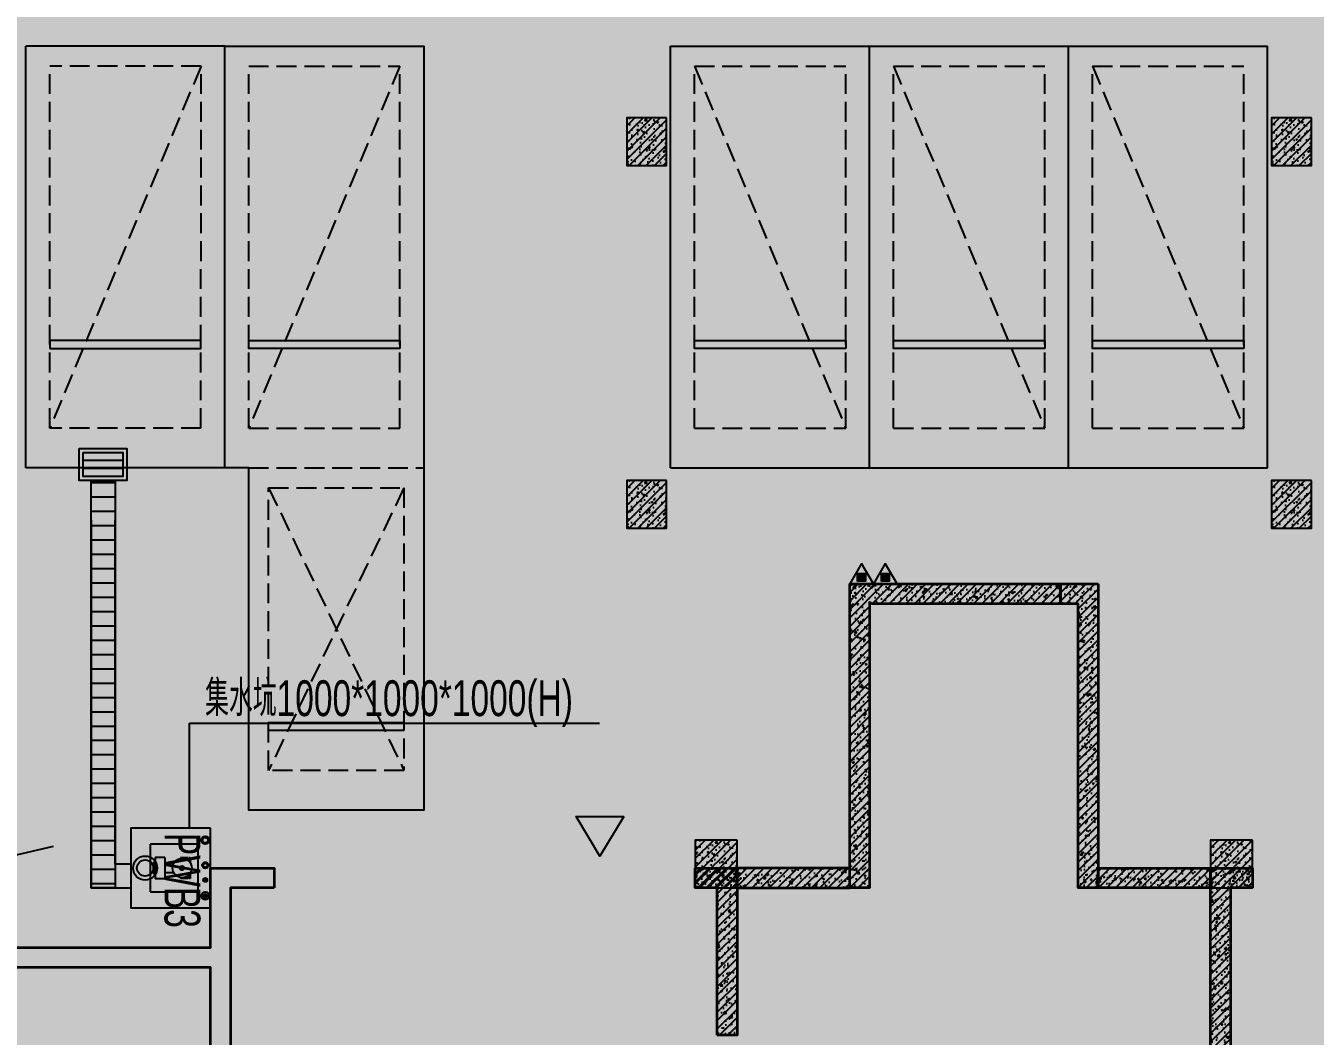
# Model space of a CAD drawing. Extents: x -1338203 to 1886333, y -530034 to 1031844.
# Drawn here: x 684905 to 701105, y -381187 to -368490 of the extents above; entities that cross this region are included whole.
import ezdxf

# ---------------------------------------------------------------- set-up
doc = ezdxf.new("R2010")
doc.units = 0
doc.header["$LTSCALE"] = 1000
doc.header["$MEASUREMENT"] = 0
for name, pattern in [('A-001-平面B2$0$__DASH', [0.35, 0.25, -0.1]), ('DASH', [0.35, 0.25, -0.1]), ('负二层集水坑及排水沟$0$负二层集水坑及排水沟$0$CONTINOUS', [0])]:
    doc.linetypes.add(name, pattern=pattern)
for name, color, linetype in [('A-001-车位参照B1$0$A-001-车位参照B1$0$$0$A-001-车位参照B2$0$0A-P-PKNG-CAR(A)', 43, 'Continuous'), ('p-a-regular', 5, 'Continuous'), ('S001地下二墙柱$0$S001地下二墙柱$0$0S-CC-LINE', 52, 'Continuous'), ('S001地下二墙柱$0$S001地下二墙柱$0$0S-CW-HATCH', 251, 'Continuous'), ('S001地下二墙柱$0$S001地下二墙柱$0$0S-CW-HATCH-UP', 251, 'Continuous'), ('S14柱墙B2_B1$0$0S-CW-HATCH', 251, 'Continuous'), ('S14柱墙B2_B1$0$0S-CW-HATCH-UP', 251, 'Continuous'), ('地面指向箭头', 7, 'Continuous'), ('负二层消火栓$0$负二层消火栓$1$0P-EQUIP-FH', 7, 'Continuous'), ('负二层集水坑及排水沟$0$负二层集水坑及排水沟$0$0P-A-LEAD', 3, 'Continuous'), ('负二层集水坑及排水沟$0$负二层集水坑及排水沟$0$P001-预留预埋-B1$0$P001-预留预埋-B1$0$0P-EQUIP-WW', 7, 'Continuous'), ('负二层集水坑及排水沟$0$负二层集水坑及排水沟$0$给排水设备', 7, '负二层集水坑及排水沟$0$负二层集水坑及排水沟$0$CONTINOUS')]:
    doc.layers.add(name, color=color, linetype=linetype)
doc.layers.add('p-a-double', color=7, linetype='Continuous', true_color=0x00a0ff)
doc.layers.add('p-a-regular-narrow', color=7, linetype='Continuous', true_color=0x9600ff)
doc.layers.add('p-h-walkable', color=7, linetype='Continuous', lineweight=70, true_color=0xf0f0f0)
doc.layers.add('S14柱墙B2_B1$0$0S-CW-LINE', color=7, linetype='Continuous', lineweight=50)
doc.styles.add('负二层集水坑及排水沟$0$负二层集水坑及排水沟$0$AAD-S', font='aad-s.shx', dxfattribs={"width": 0.7, "bigfont": 'aad-hztxt.shx'})
doc.styles.add('负二层集水坑及排水沟$0$负二层集水坑及排水沟$0$P001-预留预埋-B1$0$P001-预留预埋-B1$0$AAD-TXT', font='AAD-TXT.shx', dxfattribs={"width": 0.7, "height": 3, "bigfont": 'AAD-HZTXT.shx'})
pattern_1 = [(45, (126415.59, -766686.8), (-53.0330086, 53.0330086), []), (50, (126415.59, -766686.8), (215.178055, -18.82564), [22.5, -247.5]), (355, (126415.59, -766686.8), (-41.6254, 225.65764), [18, -198]), (100.4514, (126433.52, -766688.37), (173.552815, 206.83186), [19.12206, -210.342634]), (46.1842, (126415.6, -766626.8), (320.17231, -49.6557), [33.75, -371.25]), (96.6356, (126442.27, -766630.94), (280.39881, 292.23536), [28.68309, -315.5139]), (351.1842, (126415.6, -766626.8), (280.39858, 292.23558), [27, -297]), (21, (126445.59, -766641.8), (179.072116, -120.785667), [22.5, -247.5]), (326, (126445.59, -766641.8), (72.9946, 217.54501), [18, -198]), (71.4514, (126460.51, -766651.87), (252.06679, 96.75915), [19.12206, -210.342634]), (37.5, (126415.59, -766686.8), (3.647957, 99.868156), [0, -195.6, 0, -201, 0, -198.75]), (7.5, (126415.59, -766686.8), (78.920861, 118.323514), [0, -114.6, 0, -191.1, 0, -75.75]), (327.5, (126348.69, -766686.8), (160.146731, -6.7664615), [0, -75, 0, -234, 0, -310.5]), (317.5, (126318.69, -766686.8), (174.95585, 30.031495), [0, -97.5, 0, -155.4, 0, -220.5])]
pattern_2 = [(45, (-1692902.3, -539828.24), (-53.0330086, 53.0330086), []), (50, (-1692902.3, -539828.24), (215.178055, -18.82564), [22.5, -247.5]), (355, (-1692902.3, -539828.24), (-41.6254, 225.65764), [18, -198]), (100.4514, (-1692884.37, -539829.8), (173.552815, 206.831863), [19.122057, -210.342634]), (46.1842, (-1692902.3, -539768.24), (320.172315, -49.655704), [33.75, -371.25]), (96.6356, (-1692875.62, -539772.38), (280.39881, 292.23536), [28.683086, -315.5139]), (351.1842, (-1692902.3, -539768.24), (280.398584, 292.23558), [27, -297]), (21, (-1692872.3, -539783.24), (179.072116, -120.785667), [22.5, -247.5]), (326, (-1692872.3, -539783.24), (72.9946, 217.545014), [18, -198]), (71.4514, (-1692857.38, -539793.3), (252.066789, 96.759149), [19.122057, -210.342634]), (37.5, (-1692902.3, -539828.24), (3.6479566, 99.8681561), [0, -195.6, 0, -201, 0, -198.75]), (7.5, (-1692902.3, -539828.24), (78.920861, 118.3235136), [0, -114.6, 0, -191.1, 0, -75.75]), (327.5, (-1692969.2, -539828.24), (160.1467309, -6.7664615), [0, -75, 0, -234, 0, -310.5]), (317.5, (-1692999.2, -539828.24), (174.955851, 30.031495), [0, -97.5, 0, -155.4, 0, -220.5])]

# ---------------------------------------------------------------- blocks, each defined once
blk = doc.blocks.new('负二层集水坑及排水沟$0$负二层集水坑及排水沟$0$P001-预留预埋-B1$0$EREF')
at = {"layer": '负二层集水坑及排水沟$0$负二层集水坑及排水沟$0$P001-预留预埋-B1$0$P001-预留预埋-B1$0$0P-EQUIP-WW'}
for p, q in [((81777, 163917), (81745, 163949)), ((81104, 163835), (81104, 163235)), ((81704, 163835), (81104, 163835)), ((81704, 163235), (81704, 163835)), ((81748, 163902), (81730, 163920)), ((81767, 163905), (81733, 163939)), ((81274, 163735), (81337, 163735)), ((81274, 163735), (81274, 163719)), ((81274, 163719), (81317, 163719)), ((81274, 163706), (81306, 163706)), ((81274, 163706), (81274, 163615)), ((81471, 163735), (81534, 163735)), ((81491, 163719), (81534, 163719)), ((81502, 163706), (81534, 163706)), ((81534, 163735), (81534, 163719)), ((81534, 163706), (81534, 163615)), ((81274, 163615), (81285, 163615)), ((81345, 163529), (81345, 163416)), ((81463, 163529), (81463, 163416)), ((81523, 163615), (81534, 163615)), ((81270, 163416), (81538, 163416)), ((81270, 163416), (81270, 163295)), ((81538, 163416), (81538, 163295)), ((81104, 163235), (81704, 163235)), ((81270, 163295), (81538, 163295)), ((81328, 163289), (81480, 163289)), ((81328, 163289), (81328, 163280)), ((81328, 163280), (81480, 163280)), ((81345, 163295), (81345, 163289)), ((81345, 163280), (81345, 163252)), ((81463, 163295), (81463, 163289)), ((81463, 163280), (81463, 163252)), ((81480, 163289), (81480, 163280))]:
    blk.add_line(p, q, dxfattribs=at)
blk.add_lwpolyline([(80904, 163992), (80904, 162992), (81904, 162992), (81904, 163992)], close=True, dxfattribs=at)
for centre, radius in [((81054, 163926), 50), ((81054, 163926), 35), ((81369, 163926), 40), ((81369, 163926), 25), ((81554, 163926), 25), ((81754, 163926), 50), ((81754, 163926), 25), ((81554, 163926), 15), ((81404, 163635), 121), ((81404, 163635), 27), ((81404, 163170), 151), ((81404, 163170), 102)]:
    blk.add_circle(centre, radius, dxfattribs=at)
at = {"layer": '负二层集水坑及排水沟$0$负二层集水坑及排水沟$0$P001-预留预埋-B1$0$P001-预留预埋-B1$0$0P-EQUIP-WW', "style": '负二层集水坑及排水沟$0$负二层集水坑及排水沟$0$P001-预留预埋-B1$0$P001-预留预埋-B1$0$AAD-TXT', "width": 0.7}
blk.add_text('PWB3', height=450, dxfattribs=at).set_placement((80962, 163414, 3000))
blk = doc.blocks.new('负二层集水坑及排水沟')
at = {"layer": '负二层集水坑及排水沟$0$负二层集水坑及排水沟$0$给排水设备'}
h = blk.add_hatch(dxfattribs=at)
h.set_pattern_fill('玻璃', color=256, scale=150)
h.set_pattern_definition([(0, (-766365.37, 163790.93), (0, 180), [])])
h.paths.add_polyline_path([(-80639, -210593), (-80339, -210593), (-80339, -215713), (-80639, -215713)])
at = {"layer": '负二层集水坑及排水沟$0$负二层集水坑及排水沟$0$0P-A-LEAD'}
for p, q in [((-79404, -214963), (-79404, -213644)), ((-79404, -213644), (-74252, -213644)), ((-81115, -215193), (-83564, -215754))]:
    blk.add_line(p, q, dxfattribs=at)
at = {"layer": '负二层集水坑及排水沟$0$负二层集水坑及排水沟$0$给排水设备'}
for p, q in [((-80239, -210343), (-80739, -210343)), ((-80239, -210443), (-80739, -210443)), ((-80239, -210443), (-80739, -210443))]:
    blk.add_line(p, q, dxfattribs=at)
at = {"layer": '负二层集水坑及排水沟$0$负二层集水坑及排水沟$0$给排水设备', "elevation": 0}
for points in [[(-80789, -210193), (-80189, -210193), (-80189, -210593), (-80789, -210593)], [(-80739, -210243), (-80239, -210243), (-80239, -210543), (-80739, -210543)]]:
    blk.add_lwpolyline(points, close=True, dxfattribs=at)
at = {"layer": '负二层集水坑及排水沟$0$负二层集水坑及排水沟$0$给排水设备'}
blk.add_lwpolyline([(-80639, -210593), (-80339, -210593), (-80339, -215713), (-80639, -215713)], close=True, dxfattribs=at)
for points in [[(-80639, -211093), (-80639, -215713), (-80139, -215713)], [(-80139, -215413), (-80339, -215413), (-80339, -211093)]]:
    blk.add_lwpolyline(points, dxfattribs=at)
at = {"layer": '负二层集水坑及排水沟$0$负二层集水坑及排水沟$0$给排水设备', "rotation": 270}
blk.add_blockref('负二层集水坑及排水沟$0$负二层集水坑及排水沟$0$P001-预留预埋-B1$0$EREF', (-243131, -134059), dxfattribs=at)
at = {"layer": '负二层集水坑及排水沟$0$负二层集水坑及排水沟$0$0P-A-LEAD', "color": 7, "style": '负二层集水坑及排水沟$0$负二层集水坑及排水沟$0$AAD-S', "width": 0.7}
blk.add_text('集水坑1000*1000*1000(H)', height=450, dxfattribs=at).set_placement((-79207, -213554))
blk = doc.blocks.new('负二层消火栓$0$负二层消火栓$1$$TwtSys$00000546')
h = blk.add_hatch()
h.set_pattern_fill('ANSI31', color=256, scale=200, style=0)
h.set_pattern_definition([(45, (-38543.802, -6670.83), (-17.67767, 17.67767), [])])
h.paths.add_polyline_path([(-65, 174), (65, 174), (65, 44), (-65, 44)])
for points in [[(0, 344), (-198, 0), (198, 0)], [(-65, 174), (65, 174), (65, 44), (-65, 44)]]:
    blk.add_lwpolyline(points, close=True)
blk = doc.blocks.new('负二层消火栓')
at = {"layer": '负二层消火栓$0$负二层消火栓$1$0P-EQUIP-FH', "xscale": 0.75, "yscale": 0.75, "zscale": 0.75}
for p in [(-70960, -211893), (-70662, -211893)]:
    blk.add_blockref('负二层消火栓$0$负二层消火栓$1$$TwtSys$00000546', p, dxfattribs=at)
blk = doc.blocks.new('A$Cb720460c')
at = {"layer": '地面指向箭头'}
h = blk.add_hatch(color=251, dxfattribs=at)
h.dxf.hatch_style = 1
h.paths.add_polyline_path([(279772, 150812), (279472, 150312), (279172, 150812)])
at = {"layer": '地面指向箭头', "color": 251, "flags": 128}
blk.add_lwpolyline([(279772, 150812), (279472, 150312), (279172, 150812), (279772, 150812)], dxfattribs=at)
blk = doc.blocks.new('子母车位')
at = {"layer": 'A-001-车位参照B1$0$A-001-车位参照B1$0$$0$A-001-车位参照B2$0$0A-P-PKNG-CAR(A)', "color": 5, "linetype": 'DASH'}
for p, q in [((-2200, 4300), (0, 4300)), ((-1950, 4050), (-250, 500)), ((-250, 4050), (-1950, 500))]:
    blk.add_line(p, q, dxfattribs=at)
at = {"layer": 'A-001-车位参照B1$0$A-001-车位参照B1$0$$0$A-001-车位参照B2$0$0A-P-PKNG-CAR(A)', "color": 5}
blk.add_lwpolyline([(0, 4300), (0, 0), (-2200, 0), (-2200, 4300), (-2500, 4300), (-2500, 9600), (0, 9600), (0, 4300)], dxfattribs=at)
at = {"layer": 'A-001-车位参照B1$0$A-001-车位参照B1$0$$0$A-001-车位参照B2$0$0A-P-PKNG-CAR(A)', "color": 5, "linetype": 'DASH'}
blk.add_lwpolyline([(-2200, 4800), (-300, 4800), (-300, 9350), (-2200, 4800), (-2200, 9350), (-300, 9350)], dxfattribs=at)
at = {"layer": 'A-001-车位参照B1$0$A-001-车位参照B1$0$$0$A-001-车位参照B2$0$0A-P-PKNG-CAR(A)', "color": 5}
for points in [[(-300, 5800), (-2200, 5800), (-2200, 5900), (-300, 5900)], [(-250, 1000), (-1950, 1000), (-1950, 1100), (-250, 1100)]]:
    blk.add_lwpolyline(points, close=True, dxfattribs=at)
at = {"layer": 'A-001-车位参照B1$0$A-001-车位参照B1$0$$0$A-001-车位参照B2$0$0A-P-PKNG-CAR(A)', "color": 5, "linetype": 'DASH'}
blk.add_lwpolyline([(-250, 4050), (-250, 500), (-1950, 500), (-1950, 4050)], close=True, dxfattribs=at)
at = {"layer": 'p-a-double', "ltscale": 0.002, "const_width": 1000}
blk.add_lwpolyline([(-1100, 500), (-1100, 9350)], dxfattribs=at)

msp = doc.modelspace()

# ---------------------------------------------------------------- hatches: boundary and pattern name
at = {"layer": 'p-h-walkable', "ltscale": 0.002}
h = msp.add_hatch(color=256, dxfattribs=at)
h.dxf.hatch_style = 1
h.paths.add_polyline_path([(728556.4, -320761.3), (728556.4, -348211.5), (746356.3, -348211.5), (750916.3, -338175), (842896.3, -338175), (843211.3, -349155), (839116.3, -349155), (839116.3, -377051.5), (864906.4, -377051.5), (864906.4, -390806.6), (875856.3, -395571.5), (875856.3, -404751.5), (834560.3, -404751.5), (839142.7, -442064.3), (869465.2, -438340.4), (871163.2, -452166.5), (873704.1, -451854.5), (877328.6, -464960.4), (761876, -479139.1), (761132.9, -468418.3), (764950.6, -465209), (763252.8, -451384.3), (799242.4, -446964.4), (793807.3, -404751.5), (750756.3, -404751.5), (751556.3, -388855), (648066.6, -388604.4), (648066.6, -380374.4), (641016.6, -380374.4), (641512.3, -365348.2), (660006.6, -364574.4), (660306.6, -340846.8), (656406.6, -340846.8), (656406.6, -336396.8), (656656.4, -340532.4), (656406.4, -332417.4), (712156.4, -332417.4), (712080.9, -320761.3)])
at = {"layer": 'S001地下二墙柱$0$S001地下二墙柱$0$0S-CW-HATCH'}
h = msp.add_hatch(color=256, dxfattribs=at)
h.dxf.hatch_style = 1
h.paths.add_polyline_path([(692956.6, -369646.8), (692456.6, -369646.8), (692456.6, -370246.8), (692956.6, -370246.8)])
h = msp.add_hatch(color=256, dxfattribs=at)
h.dxf.hatch_style = 1
h.paths.add_polyline_path([(701056.6, -369646.8), (700556.6, -369646.8), (700556.6, -370246.8), (701056.6, -370246.8)])
h = msp.add_hatch(color=256, dxfattribs=at)
h.dxf.hatch_style = 1
h.paths.add_polyline_path([(692956.6, -374204.4), (692456.6, -374204.4), (692456.6, -374804.4), (692956.6, -374804.4)])
h = msp.add_hatch(color=256, dxfattribs=at)
h.dxf.hatch_style = 1
h.paths.add_polyline_path([(701056.6, -374204.4), (700556.6, -374204.4), (700556.6, -374804.4), (701056.6, -374804.4)])
h = msp.add_hatch(color=256, dxfattribs=at)
h.dxf.hatch_style = 1
h.paths.add_polyline_path([(693841.6, -378724.4), (693316.6, -378724.4), (693316.6, -379324.4), (693841.6, -379324.4)])
h = msp.add_hatch(color=256, dxfattribs=at)
h.dxf.hatch_style = 1
h.paths.add_polyline_path([(700316.6, -378724.4), (699791.6, -378724.4), (699791.6, -379324.4), (700316.6, -379324.4)])
at = {"layer": 'S001地下二墙柱$0$S001地下二墙柱$0$0S-CW-HATCH-UP'}
h = msp.add_hatch(dxfattribs=at)
h.set_pattern_fill('钢筋混凝土', color=256, scale=30)
h.set_pattern_definition([(45, (725267.34, -360695.09), (-53.03301, 53.03301), []), (50, (725267.34, -360695.09), (215.1781, -18.8256), [22.5, -247.5]), (355, (725267.34, -360695.1), (-41.6254, 225.6576), [18, -198]), (100.4514, (725285.27, -360696.66), (173.5528, 206.8319), [19.122, -210.3426]), (46.1842, (725267.34, -360635.1), (320.1723, -49.6557), [33.75, -371.25]), (96.6356, (725294.02, -360639.23), (280.3988, 292.2354), [28.683, -315.514]), (351.1842, (725267.34, -360635.1), (280.3986, 292.2356), [27, -297]), (21, (725297.34, -360650.09), (179.0721, -120.7857), [22.5, -247.5]), (326, (725297.34, -360650.1), (72.9946, 217.545), [18, -198]), (71.4514, (725312.26, -360660.16), (252.0668, 96.7591), [19.122, -210.3426]), (37.5, (725267.34, -360695.09), (3.64796, 99.86816), [0, -195.6, 0, -201, 0, -198.75]), (7.5, (725267.34, -360695.09), (78.92086, 118.3235), [0, -114.6, 0, -191.1, 0, -75.75]), (327.5, (725200.44, -360695.09), (160.14673, -6.76646), [0, -75, 0, -234, 0, -310.5]), (317.5, (725170.44, -360695.09), (174.95585, 30.0315), [0, -97.5, 0, -155.4, 0, -220.5])])
h.paths.add_polyline_path([(692956.6, -369646.8), (692456.6, -369646.8), (692456.6, -370246.8), (692956.6, -370246.8)])
h = msp.add_hatch(dxfattribs=at)
h.set_pattern_fill('钢筋混凝土', color=256, scale=30)
h.set_pattern_definition([(45, (733367.34, -360695.09), (-53.03301, 53.03301), []), (50, (733367.34, -360695.09), (215.1781, -18.8256), [22.5, -247.5]), (355, (733367.34, -360695.1), (-41.6254, 225.6576), [18, -198]), (100.4514, (733385.27, -360696.66), (173.5528, 206.8319), [19.122, -210.3426]), (46.1842, (733367.34, -360635.1), (320.1723, -49.6557), [33.75, -371.25]), (96.6356, (733394.02, -360639.23), (280.3988, 292.2354), [28.683, -315.514]), (351.1842, (733367.34, -360635.1), (280.3986, 292.2356), [27, -297]), (21, (733397.34, -360650.09), (179.0721, -120.7857), [22.5, -247.5]), (326, (733397.34, -360650.1), (72.9946, 217.545), [18, -198]), (71.4514, (733412.26, -360660.16), (252.0668, 96.7591), [19.122, -210.3426]), (37.5, (733367.34, -360695.09), (3.64796, 99.86816), [0, -195.6, 0, -201, 0, -198.75]), (7.5, (733367.34, -360695.09), (78.92086, 118.3235), [0, -114.6, 0, -191.1, 0, -75.75]), (327.5, (733300.44, -360695.09), (160.14673, -6.76646), [0, -75, 0, -234, 0, -310.5]), (317.5, (733270.44, -360695.09), (174.95585, 30.0315), [0, -97.5, 0, -155.4, 0, -220.5])])
h.paths.add_polyline_path([(701056.6, -369646.8), (700556.6, -369646.8), (700556.6, -370246.8), (701056.6, -370246.8)])
h = msp.add_hatch(dxfattribs=at)
h.set_pattern_fill('钢筋混凝土', color=256, scale=30)
h.set_pattern_definition([(45, (725267.34, -365252.69), (-53.03301, 53.03301), []), (50, (725267.34, -365252.69), (215.1781, -18.8256), [22.5, -247.5]), (355, (725267.34, -365252.69), (-41.6254, 225.6576), [18, -198]), (100.4514, (725285.27, -365254.26), (173.5528, 206.8319), [19.122, -210.3426]), (46.1842, (725267.34, -365192.7), (320.1723, -49.6557), [33.75, -371.25]), (96.6356, (725294.02, -365196.82), (280.3988, 292.2354), [28.683, -315.514]), (351.1842, (725267.34, -365192.7), (280.3986, 292.2356), [27, -297]), (21, (725297.34, -365207.69), (179.0721, -120.7857), [22.5, -247.5]), (326, (725297.34, -365207.69), (72.9946, 217.545), [18, -198]), (71.4514, (725312.26, -365217.75), (252.0668, 96.7591), [19.122, -210.3426]), (37.5, (725267.34, -365252.69), (3.64796, 99.86816), [0, -195.6, 0, -201, 0, -198.75]), (7.5, (725267.34, -365252.69), (78.92086, 118.3235), [0, -114.6, 0, -191.1, 0, -75.75]), (327.5, (725200.44, -365252.69), (160.14673, -6.76646), [0, -75, 0, -234, 0, -310.5]), (317.5, (725170.44, -365252.69), (174.95585, 30.0315), [0, -97.5, 0, -155.4, 0, -220.5])])
h.paths.add_polyline_path([(692956.6, -374204.4), (692456.6, -374204.4), (692456.6, -374804.4), (692956.6, -374804.4)])
h = msp.add_hatch(dxfattribs=at)
h.set_pattern_fill('钢筋混凝土', color=256, scale=30)
h.set_pattern_definition([(45, (733367.34, -365252.69), (-53.03301, 53.03301), []), (50, (733367.34, -365252.69), (215.1781, -18.8256), [22.5, -247.5]), (355, (733367.34, -365252.69), (-41.6254, 225.6576), [18, -198]), (100.4514, (733385.27, -365254.26), (173.5528, 206.8319), [19.122, -210.3426]), (46.1842, (733367.34, -365192.7), (320.1723, -49.6557), [33.75, -371.25]), (96.6356, (733394.02, -365196.82), (280.3988, 292.2354), [28.683, -315.514]), (351.1842, (733367.34, -365192.7), (280.3986, 292.2356), [27, -297]), (21, (733397.34, -365207.69), (179.0721, -120.7857), [22.5, -247.5]), (326, (733397.34, -365207.69), (72.9946, 217.545), [18, -198]), (71.4514, (733412.26, -365217.75), (252.0668, 96.7591), [19.122, -210.3426]), (37.5, (733367.34, -365252.69), (3.64796, 99.86816), [0, -195.6, 0, -201, 0, -198.75]), (7.5, (733367.34, -365252.69), (78.92086, 118.3235), [0, -114.6, 0, -191.1, 0, -75.75]), (327.5, (733300.44, -365252.69), (160.14673, -6.76646), [0, -75, 0, -234, 0, -310.5]), (317.5, (733270.44, -365252.69), (174.95585, 30.0315), [0, -97.5, 0, -155.4, 0, -220.5])])
h.paths.add_polyline_path([(701056.6, -374204.4), (700556.6, -374204.4), (700556.6, -374804.4), (701056.6, -374804.4)])
h = msp.add_hatch(dxfattribs=at)
h.set_pattern_fill('钢筋混凝土', color=256, scale=30)
h.set_pattern_definition([(45, (726152.34, -369772.69), (-53.03301, 53.03301), []), (50, (726152.34, -369772.69), (215.1781, -18.8256), [22.5, -247.5]), (355, (726152.34, -369772.69), (-41.6254, 225.6576), [18, -198]), (100.4514, (726170.27, -369774.26), (173.5528, 206.8319), [19.122, -210.3426]), (46.1842, (726152.34, -369712.7), (320.1723, -49.6557), [33.75, -371.25]), (96.6356, (726179.02, -369716.82), (280.3988, 292.2354), [28.683, -315.514]), (351.1842, (726152.34, -369712.7), (280.3986, 292.2356), [27, -297]), (21, (726182.34, -369727.69), (179.0721, -120.7857), [22.5, -247.5]), (326, (726182.34, -369727.69), (72.9946, 217.545), [18, -198]), (71.4514, (726197.26, -369737.75), (252.0668, 96.7591), [19.122, -210.3426]), (37.5, (726152.34, -369772.69), (3.64796, 99.86816), [0, -195.6, 0, -201, 0, -198.75]), (7.5, (726152.34, -369772.69), (78.92086, 118.3235), [0, -114.6, 0, -191.1, 0, -75.75]), (327.5, (726085.44, -369772.69), (160.14673, -6.76646), [0, -75, 0, -234, 0, -310.5]), (317.5, (726055.44, -369772.69), (174.95585, 30.0315), [0, -97.5, 0, -155.4, 0, -220.5])])
h.paths.add_polyline_path([(693841.6, -378724.4), (693316.6, -378724.4), (693316.6, -379324.4), (693841.6, -379324.4)])
h = msp.add_hatch(dxfattribs=at)
h.set_pattern_fill('钢筋混凝土', color=256, scale=30)
h.set_pattern_definition([(45, (732602.34, -369772.69), (-53.03301, 53.03301), []), (50, (732602.34, -369772.69), (215.1781, -18.8256), [22.5, -247.5]), (355, (732602.34, -369772.69), (-41.6254, 225.6576), [18, -198]), (100.4514, (732620.27, -369774.26), (173.5528, 206.8319), [19.122, -210.3426]), (46.1842, (732602.34, -369712.7), (320.1723, -49.6557), [33.75, -371.25]), (96.6356, (732629.02, -369716.82), (280.3988, 292.2354), [28.683, -315.514]), (351.1842, (732602.34, -369712.7), (280.3986, 292.2356), [27, -297]), (21, (732632.34, -369727.69), (179.0721, -120.7857), [22.5, -247.5]), (326, (732632.34, -369727.69), (72.9946, 217.545), [18, -198]), (71.4514, (732647.26, -369737.75), (252.0668, 96.7591), [19.122, -210.3426]), (37.5, (732602.34, -369772.69), (3.64796, 99.86816), [0, -195.6, 0, -201, 0, -198.75]), (7.5, (732602.34, -369772.69), (78.92086, 118.3235), [0, -114.6, 0, -191.1, 0, -75.75]), (327.5, (732535.44, -369772.69), (160.14673, -6.76646), [0, -75, 0, -234, 0, -310.5]), (317.5, (732505.44, -369772.69), (174.95585, 30.0315), [0, -97.5, 0, -155.4, 0, -220.5])])
h.paths.add_polyline_path([(700316.6, -378724.4), (699791.6, -378724.4), (699791.6, -379324.4), (700316.6, -379324.4)])
at = {"layer": 'S14柱墙B2_B1$0$0S-CW-HATCH'}
h = msp.add_hatch(color=256, dxfattribs=at)
h.dxf.hatch_style = 1
h.paths.add_polyline_path([(697906.6, -375754.4), (695506.6, -375754.4), (695506.6, -379324.4), (695256.6, -379324.4), (695256.6, -375504.4), (697906.6, -375504.4)])
h = msp.add_hatch(color=256, dxfattribs=at)
h.dxf.hatch_style = 1
h.paths.add_polyline_path([(698376.6, -375504.4), (698376.6, -379324.4), (698126.6, -379324.4), (698126.6, -375754.4), (697906.6, -375754.4), (697906.6, -375504.4)])
h = msp.add_hatch(color=256, dxfattribs=at)
h.dxf.hatch_style = 1
h.paths.add_polyline_path([(688026.6, -379324.4), (687476.6, -379324.4), (687476.6, -380164.4), (687476.6, -383654.4), (686506.6, -383654.4), (686506.6, -383404.4), (687226.2, -383404.4), (687226.6, -380324.4), (683966.6, -380324.4), (683966.6, -380074.4), (687226.6, -380074.4), (687226.6, -379074.4), (688026.6, -379074.4)])
h = msp.add_hatch(color=256, dxfattribs=at)
h.dxf.hatch_style = 1
h.paths.add_polyline_path([(693591.6, -381174.4), (693591.6, -379324.4), (693316.6, -379324.4), (693316.6, -379074.4), (693841.6, -379074.4), (693841.6, -381174.4)])
h = msp.add_hatch(color=256, dxfattribs=at)
h.dxf.hatch_style = 1
h.paths.add_polyline_path([(695256.6, -379074.4), (693841.6, -379074.4), (693841.6, -379324.4), (695256.6, -379324.4)])
h = msp.add_hatch(color=256, dxfattribs=at)
h.dxf.hatch_style = 1
h.paths.add_polyline_path([(698376.6, -379074.4), (699791.6, -379074.4), (699791.6, -379324.4), (698376.6, -379324.4)])
h = msp.add_hatch(color=256, dxfattribs=at)
h.dxf.hatch_style = 1
h.paths.add_polyline_path([(700316.6, -379324.4), (700041.6, -379324.4), (700041.6, -383654.4), (699791.6, -383654.4), (699791.6, -379074.4), (700316.6, -379074.4)])
at = {"layer": 'S14柱墙B2_B1$0$0S-CW-HATCH-UP'}
h = msp.add_hatch(dxfattribs=at)
h.set_pattern_fill('钢筋混凝土', color=256, scale=30)
h.set_pattern_definition(pattern_1)
h.paths.add_polyline_path([(697906.6, -375754.4), (695506.6, -375754.4), (695506.6, -379324.4), (695256.6, -379324.4), (695256.6, -375504.4), (697906.6, -375504.4)])
h = msp.add_hatch(dxfattribs=at)
h.set_pattern_fill('钢筋混凝土', color=256, scale=30)
h.set_pattern_definition(pattern_1)
h.paths.add_polyline_path([(698376.6, -375504.4), (698376.6, -379324.4), (698126.6, -379324.4), (698126.6, -375754.4), (697906.6, -375754.4), (697906.6, -375504.4)])
h = msp.add_hatch(dxfattribs=at)
h.set_pattern_fill('钢筋混凝土', color=256, scale=30)
h.set_pattern_definition([(45, (77281.45, -879086.135), (-53.0330086, 53.0330086), []), (50, (77281.45, -879086.14), (215.178055, -18.82564), [22.5, -247.5]), (355, (77281.45, -879086.14), (-41.6254, 225.65764), [18, -198]), (100.4514, (77299.38, -879087.7), (173.552815, 206.83186), [19.12206, -210.342634]), (46.1842, (77281.45, -879026.14), (320.172315, -49.6557), [33.75, -371.25]), (96.6356, (77308.13, -879030.27), (280.39881, 292.23536), [28.68309, -315.5139]), (351.1842, (77281.45, -879026.14), (280.39858, 292.23558), [27, -297]), (21, (77311.45, -879041.14), (179.072116, -120.785667), [22.5, -247.5]), (326, (77311.45, -879041.14), (72.9946, 217.545014), [18, -198]), (71.4514, (77326.37, -879051.2), (252.06679, 96.75915), [19.12206, -210.342634]), (37.5, (77281.45, -879086.135), (3.6479566, 99.868156), [0, -195.6, 0, -201, 0, -198.75]), (7.5, (77281.45, -879086.14), (78.920861, 118.323514), [0, -114.6, 0, -191.1, 0, -75.75]), (327.5, (77214.55, -879086.135), (160.146731, -6.7664615), [0, -75, 0, -234, 0, -310.5]), (317.5, (77184.55, -879086.14), (174.95585, 30.031495), [0, -97.5, 0, -155.4, 0, -220.5])])
h.paths.add_polyline_path([(688026.6, -379324.4), (687476.6, -379324.4), (687476.6, -380164.4), (687476.6, -383654.4), (686506.6, -383654.4), (686506.6, -383404.4), (687226.2, -383404.4), (687226.6, -380324.4), (683966.6, -380324.4), (683966.6, -380074.4), (687226.6, -380074.4), (687226.6, -379074.4), (688026.6, -379074.4)])
h = msp.add_hatch(dxfattribs=at)
h.set_pattern_fill('钢筋混凝土', color=256, scale=30)
h.set_pattern_definition(pattern_1)
h.paths.add_polyline_path([(693591.6, -381174.4), (693591.6, -379324.4), (693316.6, -379324.4), (693316.6, -379074.4), (693841.6, -379074.4), (693841.6, -381174.4)])
h = msp.add_hatch(dxfattribs=at)
h.set_pattern_fill('钢筋混凝土', color=256, scale=30)
h.set_pattern_definition(pattern_2)
h.paths.add_polyline_path([(695256.6, -379074.4), (693841.6, -379074.4), (693841.6, -379324.4), (695256.6, -379324.4)])
h = msp.add_hatch(dxfattribs=at)
h.set_pattern_fill('钢筋混凝土', color=256, scale=30)
h.set_pattern_definition(pattern_2)
h.paths.add_polyline_path([(698376.6, -379074.4), (699791.6, -379074.4), (699791.6, -379324.4), (698376.6, -379324.4)])
h = msp.add_hatch(dxfattribs=at)
h.set_pattern_fill('钢筋混凝土', color=256, scale=30)
h.set_pattern_definition(pattern_1)
h.paths.add_polyline_path([(700316.6, -379324.4), (700041.6, -379324.4), (700041.6, -383654.4), (699791.6, -383654.4), (699791.6, -379074.4), (700316.6, -379074.4)])

# ---------------------------------------------------------------- linework, layer by layer
for p, q in [((684906.3, -374046.3), (684906.9, -368746.3)), ((687406.8, -368746.5), (684906.9, -368746.3)), ((687406.3, -374046.5), (687406.8, -368746.5)), ((693006.4, -368746.5), (695506.4, -368746.3)), ((693006.9, -374046.5), (693006.4, -368746.5)), ((695506.9, -374046.3), (695506.4, -368746.3)), ((695506.4, -368746.5), (698006.4, -368746.3)), ((695506.9, -374046.5), (695506.4, -368746.5)), ((698006.9, -374046.3), (698006.4, -368746.3)), ((698006.4, -368746.5), (700506.4, -368746.3)), ((698006.9, -374046.5), (698006.4, -368746.5)), ((700506.9, -374046.3), (700506.4, -368746.3)), ((687406.3, -374046.5), (684906.3, -374046.3)), ((693006.9, -374046.5), (695506.9, -374046.3)), ((695506.9, -374046.5), (698006.9, -374046.3)), ((698006.9, -374046.5), (700506.9, -374046.3))]:
    msp.add_line(p, q)
at = {"linetype": 'A-001-平面B2$0$__DASH'}
for p, q in [((685206.4, -373546.3), (685206.8, -368996.3)), ((687106.8, -368996.5), (685206.8, -368996.3)), ((687106.4, -373546.5), (687106.8, -368996.5)), ((693306.4, -368996.5), (695206.4, -368996.3)), ((693306.8, -373546.5), (693306.4, -368996.5)), ((695206.8, -373546.3), (695206.4, -368996.3)), ((695806.4, -368996.5), (697706.4, -368996.3)), ((695806.8, -373546.5), (695806.4, -368996.5)), ((697706.8, -373546.3), (697706.4, -368996.3)), ((698306.4, -368996.5), (700206.4, -368996.3)), ((698306.8, -373546.5), (698306.4, -368996.5)), ((700206.8, -373546.3), (700206.4, -368996.3)), ((687106.4, -373546.5), (685206.4, -373546.3)), ((693306.8, -373546.5), (695206.8, -373546.3)), ((695806.8, -373546.5), (697706.8, -373546.3)), ((698306.8, -373546.5), (700206.8, -373546.3))]:
    msp.add_line(p, q, dxfattribs=at)
for points in [[(687106.8, -368996.5), (685206.4, -373546.3)], [(693306.4, -368996.5), (695206.8, -373546.3)], [(695806.4, -368996.5), (697706.8, -373546.3)], [(698306.4, -368996.5), (700206.8, -373546.3)]]:
    msp.add_lwpolyline(points, dxfattribs=at)
for points in [[(685206.5, -372546.3), (687106.5, -372546.5), (687106.5, -372446.5), (685206.5, -372446.3)], [(695206.7, -372546.3), (693306.7, -372546.5), (693306.7, -372446.5), (695206.7, -372446.3)], [(697706.7, -372546.3), (695806.7, -372546.5), (695806.7, -372446.5), (697706.7, -372446.3)], [(700206.7, -372546.3), (698306.7, -372546.5), (698306.7, -372446.5), (700206.7, -372446.3)]]:
    msp.add_lwpolyline(points, close=True)
at = {"layer": 'p-a-regular', "ltscale": 0.002, "const_width": 1000}
for points in [[(686156.8, -368996.4), (686156.4, -373546.4)], [(694256.4, -368996.4), (694256.8, -373546.4)], [(699256.4, -368996.4), (699256.8, -373546.4)]]:
    msp.add_lwpolyline(points, dxfattribs=at)
at = {"layer": 'p-a-regular-narrow', "ltscale": 0.002, "const_width": 1000}
msp.add_lwpolyline([(696756.4, -368996.4), (696756.8, -373546.4)], dxfattribs=at)
at = {"layer": 'S001地下二墙柱$0$S001地下二墙柱$0$0S-CC-LINE', "color": 1}
for points in [[(692956.6, -369646.8), (692456.6, -369646.8), (692456.6, -370246.8), (692956.6, -370246.8)], [(701056.6, -369646.8), (700556.6, -369646.8), (700556.6, -370246.8), (701056.6, -370246.8)], [(692956.6, -374204.4), (692456.6, -374204.4), (692456.6, -374804.4), (692956.6, -374804.4)], [(701056.6, -374204.4), (700556.6, -374204.4), (700556.6, -374804.4), (701056.6, -374804.4)], [(693841.6, -378724.4), (693316.6, -378724.4), (693316.6, -379324.4), (693841.6, -379324.4)], [(700316.6, -378724.4), (699791.6, -378724.4), (699791.6, -379324.4), (700316.6, -379324.4)]]:
    msp.add_lwpolyline(points, close=True, dxfattribs=at)
at = {"layer": 'S14柱墙B2_B1$0$0S-CW-LINE', "lineweight": 35}
for points in [[(697906.6, -375754.4), (695506.6, -375754.4), (695506.6, -379324.4), (695256.6, -379324.4), (695256.6, -375504.4), (697906.6, -375504.4)], [(698376.6, -375504.4), (698376.6, -379324.4), (698126.6, -379324.4), (698126.6, -375754.4), (697906.6, -375754.4), (697906.6, -375504.4)], [(688026.6, -379324.4), (687476.6, -379324.4), (687476.6, -380164.4), (687476.6, -383654.4), (686506.6, -383654.4), (686506.6, -383404.4), (687226.2, -383404.4), (687226.6, -380324.4), (683966.6, -380324.4), (683966.6, -380074.4), (687226.6, -380074.4), (687226.6, -379074.4), (688026.6, -379074.4)], [(693591.6, -381174.4), (693591.6, -379324.4), (693316.6, -379324.4), (693316.6, -379074.4), (693841.6, -379074.4), (693841.6, -381174.4)], [(695256.6, -379074.4), (693841.6, -379074.4), (693841.6, -379324.4), (695256.6, -379324.4)], [(698376.6, -379074.4), (699791.6, -379074.4), (699791.6, -379324.4), (698376.6, -379324.4)], [(700316.6, -379324.4), (700041.6, -379324.4), (700041.6, -383654.4), (699791.6, -383654.4), (699791.6, -379074.4), (700316.6, -379074.4)]]:
    msp.add_lwpolyline(points, close=True, dxfattribs=at)

# ---------------------------------------------------------------- block references
at = {"ltscale": 0.002}
for name, p in [('负二层集水坑及排水沟', (766365.4, -163610.9)), ('负二层消火栓', (766365.4, -163610.9)), ('A$Cb720460c', (412646.2, -529238.7))]:
    msp.add_blockref(name, p, dxfattribs=at)
msp.add_blockref('子母车位', (689906.6, -378346.5))

doc.saveas('drawing.dxf')
